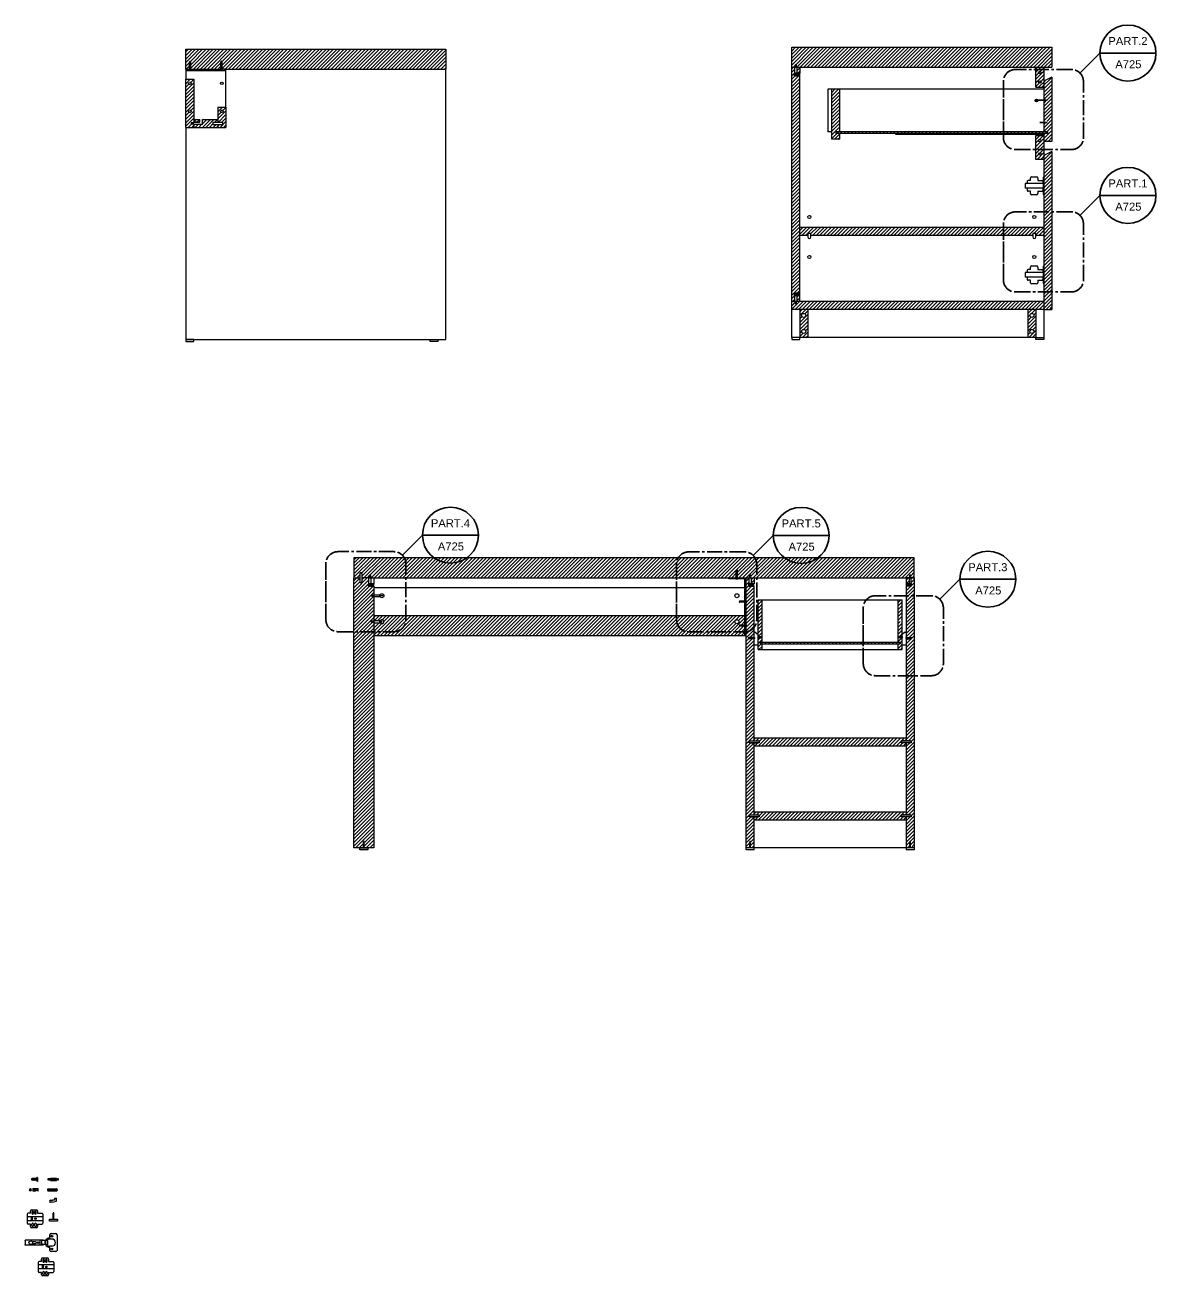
# Model space of a CAD drawing. Header units: inches. Extents: x -88 to 1416, y 266 to 857.
# Drawn here: x 332.4 to 615, y 282.4 to 595 of the extents above; entities that cross this region are included whole.
import ezdxf
from ezdxf.enums import TextEntityAlignment as Align

# ---------------------------------------------------------------- set-up
doc = ezdxf.new("R2010")
doc.units = ezdxf.units.IN
doc.header["$MEASUREMENT"] = 0
doc.linetypes.add('CENTER2', pattern=[1.125, 0.75, -0.125, 0.125, -0.125])
doc.linetypes.add('HIDDEN', pattern=[0.375, 0.25, -0.125])
doc.layers.add('A-LINE-GRPH', color=7, linetype='Continuous', lineweight=20)
doc.layers.add('A-SECT A-MCUT', color=7, linetype='Continuous', lineweight=35)
doc.styles.add('ARIAL', font='Arial.ttf')

# ---------------------------------------------------------------- blocks, each defined once
blk = doc.blocks.new('SECT PARTICOLARI')
at = {"layer": 'A-SECT A-MCUT'}
for q in [(9.12, 9.36), (28.12, 14.36)]:
    blk.add_line((14.12, 14.36), q, dxfattribs=at)
at = {"layer": 'A-SECT A-MCUT', "linetype": 'CENTER2', "ltscale": 5}
blk.add_lwpolyline([(-10, -6.76, 0.414214), (-7, -9.76), (7, -9.76, 0.414214), (10, -6.76), (10, 7.24, 0.414214), (7, 10.24), (-7, 10.24, 0.414214), (-10, 7.24), (-10, -6.76), (-10, 7.24)], format="xyb", dxfattribs=at)
at = {"layer": 'A-SECT A-MCUT'}
blk.add_circle((21.12, 14.36), 7, dxfattribs=at)
at = {"style": 'ARIAL'}
blk.add_attdef('1', text='', height=2, dxfattribs=at).set_placement((21.12, 18.36), align=Align.TOP_CENTER)
blk.add_attdef('A714', (17.97, 10.55), '', height=2, dxfattribs=at)
blk = doc.blocks.new('BLOCCO')
for p, q in [((9.6, 734.92), (9.2, 734.92)), ((9.3, 735.66), (9.3, 735.57)), ((9.3, 735.57), (9.52, 735.57)), ((9.74, 735.57), (9.52, 735.57)), ((9.74, 735.66), (9.74, 735.57)), ((9.6, 734.47), (9.2, 734.47))]:
    blk.add_line(p, q)
blk.add_lwpolyline([(9.2, 734.92), (9.2, 735.66), (9.85, 735.66), (9.85, 734.35), (9.2, 734.35), (9.2, 734.47)])
blk.add_lwpolyline([(9.3, 735.36), (9.3, 735.11), (9.74, 735.11), (9.74, 735.36)], close=True)
blk.add_arc((9.5, 734.7), 0.245, 293.1404, 66.8596)

msp = doc.modelspace()

# ---------------------------------------------------------------- hatches: boundary and pattern name
at = {"transparency": 33554564}
h = msp.add_hatch(dxfattribs=at)
h.set_pattern_fill('ANSI31', color=256, scale=5)
h.paths.add_polyline_path([(374.61, 581.44), (372.61, 581.44), (372.61, 569.44), (374.61, 569.44), (374.61, 570.13), (374.61, 570.21), (374.61, 570.32), (374.05, 570.32, -1), (374.05, 570.6), (374.61, 570.6), (374.61, 570.71)])
h.paths.add_polyline_path([(373.31, 580.44, -1), (373.91, 580.44, -1)], flags=16)
h.paths.add_polyline_path([(373.91, 573.44, -1), (373.31, 573.44, -1)], flags=16)
h.paths.add_polyline_path([(376.11, 571.44), (374.61, 571.44), (374.61, 570.71), (376.11, 570.71)], flags=17)
h.paths.add_polyline_path([(380.61, 570.19), (379.36, 570.19), (379.36, 570.69), (380.61, 570.69), (380.61, 571.44), (376.76, 571.44), (376.76, 570.13), (376.11, 570.13), (374.61, 570.13), (374.61, 569.44), (380.61, 569.44)])
h.paths.add_polyline_path([(382.61, 574.44), (380.61, 574.44), (380.61, 570.69), (381.86, 570.69), (381.86, 570.19), (380.61, 570.19), (380.61, 569.44), (382.61, 569.44)])
h.paths.add_polyline_path([(381.31, 573.44, -1), (381.91, 573.44, -1)], flags=16)
h.paths.add_polyline_path([(382.61, 583.94), (381.7, 583.94), (381.78, 583.64), (382.61, 583.64)])
h.paths.add_polyline_path([(381.4, 583.94), (373.83, 583.94), (373.91, 583.64), (381.31, 583.64)])
h.paths.add_polyline_path([(373.53, 583.94), (372.61, 583.94), (372.61, 583.64), (373.44, 583.64)])
h.paths.add_polyline_path([(437.61, 588.94), (372.61, 588.94), (372.61, 583.94), (373.53, 583.94), (373.53, 585.81, -1), (373.83, 585.81), (373.83, 583.94), (381.4, 583.94), (381.4, 585.81, -1), (381.7, 585.81), (381.7, 583.94), (382.61, 583.94), (437.61, 583.94)])
at = {"transparency": 33554569}
h = msp.add_hatch(dxfattribs=at)
h.set_pattern_fill('ANSI31', color=256, scale=5)
h.set_pattern_definition([(45, (700.05767, 102.5373), (-0.44194174, 0.44194174), [])])
h.paths.add_polyline_path([(524, 584.44), (524.75, 584.44), (524.75, 582.94), (524.67, 582.94), (524.67, 582.29), (524, 582.29)])
h.paths.add_polyline_path([(525.25, 584.44), (526, 584.44), (526, 582.94), (525.25, 582.94)])
h.paths.add_polyline_path([(583, 523.94), (585, 523.94), (585, 516.94), (583, 516.94)])
edge = h.paths.add_edge_path(flags=16)
edge.add_arc((584, 522.44), 0.5, 180, 540, ccw=False)
edge = h.paths.add_edge_path(flags=16)
edge.add_arc((584, 518.44), 0.5, 180, 540, ccw=False)
h.paths.add_polyline_path([(526, 523.94), (528, 523.94), (528, 516.94), (526, 516.94)])
edge = h.paths.add_edge_path(flags=16)
edge.add_arc((527, 522.44), 0.5, 180, 540, ccw=False)
edge = h.paths.add_edge_path(flags=16)
edge.add_arc((527, 518.44), 0.5, 180, 540, ccw=False)
h.paths.add_polyline_path([(524, 589.44), (589, 589.44), (589, 584.44), (524, 584.44)])
h.paths.add_polyline_path([(524, 582.29), (526, 582.29), (526, 528.09), (524.67, 528.09), (524.67, 527.44), (524.75, 527.44), (524.75, 525.94), (524, 525.94)])
h.paths.add_polyline_path([(525.25, 527.44), (526, 527.44), (526, 525.94), (525.25, 525.94)], flags=17)
edge = h.paths.add_edge_path()
edge.add_line((524, 525.94), (524.86, 525.94))
edge.add_line((524.86, 525.94), (524.86, 525.38))
edge.add_arc((525, 525.38), 0.14, 540, 720)
edge.add_line((525.14, 525.38), (525.14, 525.94))
edge.add_line((525.14, 525.94), (587, 525.94))
edge.add_line((587, 525.94), (587, 523.94))
edge.add_line((587, 523.94), (524, 523.94))
edge.add_line((524, 523.94), (524, 525.94))
h.paths.add_polyline_path([(587, 562.44), (589, 563.44), (589, 523.94), (587, 523.94)])
edge = h.paths.add_edge_path()
edge.add_line((587, 578.94), (587, 580.94))
edge.add_line((587, 580.94), (589, 581.94))
edge.add_line((589, 581.94), (589, 565.94))
edge.add_line((589, 565.94), (587, 565.94))
edge.add_line((587, 565.94), (587, 567.94))
edge.add_line((587, 567.94), (588, 567.94))
edge.add_line((588, 567.94), (588, 568.34))
edge.add_line((588, 568.34), (587, 568.34))
edge.add_line((587, 568.34), (587, 570.49))
edge.add_line((587, 570.49), (588, 570.49))
edge.add_arc((588, 570.74), 0.25, 270, 450)
edge.add_line((588, 570.99), (587, 570.99))
edge.add_line((587, 570.99), (587, 576))
edge.add_line((587, 576), (587.62, 576))
edge.add_line((587.62, 576), (587.61, 576.01))
edge.add_arc((587.56, 576.14), 0.14, 291.8055, 450)
edge.add_line((587.56, 576.28), (587, 576.28))
edge.add_line((587, 576.28), (587, 576.39))
edge.add_line((587, 576.39), (587, 578.94))
h.paths.add_polyline_path([(535, 568.34), (588, 568.34), (588, 567.94), (535, 567.94)])
h.paths.add_polyline_path([(585, 567.44), (587, 567.44), (587, 561.44), (585, 561.44)])
h.paths.add_polyline_path([(585, 584.44), (587, 584.44), (587, 579.44), (585, 579.44)])
h.paths.add_polyline_path([(534, 578.94), (536, 578.94), (536, 568.34), (535, 568.34), (535, 567.94), (536, 567.94), (536, 566.46), (534, 566.46)])
h.paths.add_polyline_path([(528.8, 542.44), (528.8, 542.94), (528, 542.94), (528, 542.44), (526, 542.44), (526, 544.44), (587, 544.44), (587, 542.44), (585, 542.44), (585, 542.94), (584.2, 542.94), (584.2, 542.44)])
h = msp.add_hatch(dxfattribs=at)
h.set_pattern_fill('ANSI31', color=256, scale=5)
h.paths.add_polyline_path([(512.29, 444.75), (510.9, 444.75), (510.93, 444.78, -0.722432), (511.02, 445.05), (512.29, 445.05), (512.29, 447.4), (419.59, 447.4), (419.59, 446.15), (421.15, 446.15, -0.767327), (422.09, 445.9, -0.767327), (421.15, 445.65), (419.59, 445.65), (419.59, 442.4), (512.29, 442.4)])
h.paths.add_polyline_path([(510.79, 445.9, -1), (509.79, 445.9, -1)], flags=16)
h.paths.add_polyline_path([(551.09, 440.8), (516.09, 440.8), (516.09, 440.4), (551.09, 440.4)])
h.paths.add_polyline_path([(516.59, 446.77), (516.16, 446.77), (515.59, 445.88), (515.59, 442.2), (516.59, 442.2)])
h.paths.add_polyline_path([(516.59, 451.4), (515.59, 451.4), (515.59, 445.72), (515.74, 446.11), (516.59, 446.72)])
h.paths.add_polyline_path([(516.59, 440.4), (516.09, 440.4), (516.09, 440.8), (516.59, 440.8), (516.59, 441.9), (515.59, 441.9), (515.59, 438.92), (516.59, 438.92)])
h.paths.add_polyline_path([(551.59, 445.88), (551.44, 445.95), (550.59, 445.95), (550.59, 442.2), (551.59, 442.2)])
h.paths.add_polyline_path([(551.59, 451.4), (550.59, 451.4), (550.59, 446.25), (551.44, 446.25), (551.59, 446.33)])
h.paths.add_polyline_path([(551.59, 441.9), (550.59, 441.9), (550.59, 440.8), (551.09, 440.8), (551.09, 440.4), (550.59, 440.4), (550.59, 438.92), (551.59, 438.92)])
edge = h.paths.add_edge_path()
edge.add_line((554.59, 456.9), (553.84, 456.9))
edge.add_line((553.84, 456.9), (553.84, 455.4))
edge.add_line((553.84, 455.4), (553.91, 455.4))
edge.add_line((553.91, 455.4), (553.91, 454.75))
edge.add_line((553.91, 454.75), (552.59, 454.75))
edge.add_line((552.59, 454.75), (552.59, 441.95))
edge.add_line((552.59, 441.95), (553.86, 441.95))
edge.add_arc((553.86, 441.8), 0.15, -90, 90, ccw=False)
edge.add_line((553.86, 441.65), (552.59, 441.65))
edge.add_line((552.59, 441.65), (552.59, 416.15))
edge.add_line((552.59, 416.15), (553.59, 416.15))
edge.add_arc((553.59, 415.9), 0.25, -90, 90, ccw=False)
edge.add_line((553.59, 415.65), (552.59, 415.65))
edge.add_line((552.59, 415.65), (552.59, 397.65))
edge.add_line((552.59, 397.65), (553.59, 397.65))
edge.add_arc((553.59, 397.4), 0.25, -90, 90, ccw=False)
edge.add_line((553.59, 397.15), (552.59, 397.15))
edge.add_line((552.59, 397.15), (552.59, 389.4))
edge.add_line((552.59, 389.4), (553.49, 389.4))
edge.add_line((553.49, 389.4), (553.49, 390.9))
edge.add_arc((553.59, 390.9), 0.1, 0, 180, ccw=False)
edge.add_line((553.69, 390.9), (553.69, 389.4))
edge.add_line((553.69, 389.4), (554.59, 389.4))
edge.add_line((554.59, 389.4), (554.59, 456.9))
h.paths.add_polyline_path([(553.34, 456.9), (552.59, 456.9), (552.59, 455.4), (553.34, 455.4)], flags=17)
h.paths.add_polyline_path([(514.59, 456.9), (513.84, 456.9), (513.84, 455.4), (514.59, 455.4)], flags=17)
edge = h.paths.add_edge_path()
edge.add_line((514.59, 454.75), (513.26, 454.75))
edge.add_line((513.26, 454.75), (513.26, 455.4))
edge.add_line((513.26, 455.4), (513.34, 455.4))
edge.add_line((513.34, 455.4), (513.34, 456.9))
edge.add_line((513.34, 456.9), (512.59, 456.9))
edge.add_line((512.59, 456.9), (512.59, 389.4))
edge.add_line((512.59, 389.4), (513.49, 389.4))
edge.add_line((513.49, 389.4), (513.49, 390.9))
edge.add_arc((513.59, 390.9), 0.1, 0, 180, ccw=False)
edge.add_line((513.69, 390.9), (513.69, 389.4))
edge.add_line((513.69, 389.4), (514.59, 389.4))
edge.add_line((514.59, 389.4), (514.59, 397.15))
edge.add_line((514.59, 397.15), (513.59, 397.15))
edge.add_arc((513.59, 397.4), 0.25, 90, 270, ccw=False)
edge.add_line((513.59, 397.65), (514.59, 397.65))
edge.add_line((514.59, 397.65), (514.59, 415.65))
edge.add_line((514.59, 415.65), (513.59, 415.65))
edge.add_arc((513.59, 415.9), 0.25, 90, 270, ccw=False)
edge.add_line((513.59, 416.15), (514.59, 416.15))
edge.add_line((514.59, 416.15), (514.59, 441.65))
edge.add_line((514.59, 441.65), (513.32, 441.65))
edge.add_arc((513.32, 441.8), 0.15, 90, 270, ccw=False)
edge.add_line((513.32, 441.95), (514.59, 441.95))
edge.add_line((514.59, 441.95), (514.59, 454.75))
edge = h.paths.add_edge_path()
edge.add_line((552.59, 415.65), (551.59, 415.65))
edge.add_arc((551.59, 415.9), 0.25, 90, 270, ccw=False)
edge.add_line((551.59, 416.15), (552.59, 416.15))
edge.add_line((552.59, 416.15), (552.59, 416.9))
edge.add_line((552.59, 416.9), (514.59, 416.9))
edge.add_line((514.59, 416.9), (514.59, 416.15))
edge.add_line((514.59, 416.15), (515.59, 416.15))
edge.add_arc((515.59, 415.9), 0.25, -90, 90, ccw=False)
edge.add_line((515.59, 415.65), (514.59, 415.65))
edge.add_line((514.59, 415.65), (514.59, 414.9))
edge.add_line((514.59, 414.9), (552.59, 414.9))
edge.add_line((552.59, 414.9), (552.59, 415.65))
edge = h.paths.add_edge_path()
edge.add_line((551.59, 397.65), (552.59, 397.65))
edge.add_line((552.59, 397.65), (552.59, 398.4))
edge.add_line((552.59, 398.4), (514.59, 398.4))
edge.add_line((514.59, 398.4), (514.59, 397.65))
edge.add_line((514.59, 397.65), (515.59, 397.65))
edge.add_arc((515.59, 397.4), 0.25, -90, 90, ccw=False)
edge.add_line((515.59, 397.15), (514.59, 397.15))
edge.add_line((514.59, 397.15), (514.59, 396.4))
edge.add_line((514.59, 396.4), (552.59, 396.4))
edge.add_line((552.59, 396.4), (552.59, 397.15))
edge.add_line((552.59, 397.15), (551.59, 397.15))
edge.add_arc((551.59, 397.4), 0.25, 90, 270, ccw=False)
edge = h.paths.add_edge_path()
edge.add_line((554.59, 461.9), (414.59, 461.9))
edge.add_line((414.59, 461.9), (414.59, 456.9))
edge.add_line((414.59, 456.9), (416.09, 456.9))
edge.add_line((416.09, 456.9), (416.09, 457.9))
edge.add_arc((416.34, 457.9), 0.25, 0, 180, ccw=False)
edge.add_line((416.59, 457.9), (416.59, 456.9))
edge.add_line((416.59, 456.9), (418.34, 456.9))
edge.add_line((418.34, 456.9), (418.45, 456.9))
edge.add_line((418.45, 456.9), (418.45, 457.46))
edge.add_arc((418.59, 457.46), 0.14, 0, 180, ccw=False)
edge.add_line((418.73, 457.46), (418.73, 456.9))
edge.add_line((418.73, 456.9), (418.84, 456.9))
edge.add_line((418.84, 456.9), (510.14, 456.9))
edge.add_line((510.14, 456.9), (510.14, 458.77))
edge.add_arc((510.29, 458.77), 0.15, 0, 180, ccw=False)
edge.add_line((510.44, 458.77), (510.44, 456.9))
edge.add_line((510.44, 456.9), (513.45, 456.9))
edge.add_line((513.45, 456.9), (513.45, 457.46))
edge.add_arc((513.59, 457.46), 0.14, 0, 180, ccw=False)
edge.add_line((513.73, 457.46), (513.73, 456.9))
edge.add_line((513.73, 456.9), (513.84, 456.9))
edge.add_line((513.84, 456.9), (514.59, 456.9))
edge.add_line((514.59, 456.9), (553.45, 456.9))
edge.add_line((553.45, 456.9), (553.45, 457.53))
edge.add_line((553.45, 457.53), (553.46, 457.51))
edge.add_arc((553.59, 457.46), 0.14, 0, 158.1945, ccw=False)
edge.add_line((553.73, 457.46), (553.73, 456.9))
edge.add_line((553.73, 456.9), (554.59, 456.9))
edge.add_line((554.59, 456.9), (554.59, 461.9))
edge = h.paths.add_edge_path()
edge.add_line((419.59, 452.26), (419.03, 452.26))
edge.add_arc((419.03, 452.4), 0.14, 90, 270, ccw=False)
edge.add_line((419.03, 452.54), (419.59, 452.54))
edge.add_line((419.59, 452.54), (419.59, 452.65))
edge.add_line((419.59, 452.65), (419.59, 454.75))
edge.add_line((419.59, 454.75), (418.26, 454.75))
edge.add_line((418.26, 454.75), (418.26, 455.4))
edge.add_line((418.26, 455.4), (418.34, 455.4))
edge.add_line((418.34, 455.4), (418.34, 456.9))
edge.add_line((418.34, 456.9), (416.59, 456.9))
edge.add_line((416.59, 456.9), (416.59, 455.9))
edge.add_arc((416.34, 455.9), 0.25, -180, 0, ccw=False)
edge.add_line((416.09, 455.9), (416.09, 456.9))
edge.add_line((416.09, 456.9), (414.59, 456.9))
edge.add_line((414.59, 456.9), (414.59, 389.4))
edge.add_line((414.59, 389.4), (416.99, 389.4))
edge.add_line((416.99, 389.4), (416.99, 390.9))
edge.add_arc((417.09, 390.9), 0.1, 0, 180, ccw=False)
edge.add_line((417.19, 390.9), (417.19, 389.4))
edge.add_line((417.19, 389.4), (418.09, 389.4))
edge.add_line((418.09, 389.4), (419.59, 389.4))
edge.add_line((419.59, 389.4), (419.59, 445.76))
edge.add_line((419.59, 445.76), (419.03, 445.76))
edge.add_arc((419.03, 445.9), 0.14, 90, 270, ccw=False)
edge.add_line((419.03, 446.04), (419.59, 446.04))
edge.add_line((419.59, 446.04), (419.59, 446.15))
edge.add_line((419.59, 446.15), (419.59, 452.26))

# ---------------------------------------------------------------- linework, layer by layer
for p, q in [((372.61, 588.94), (437.61, 588.94)), ((372.61, 583.94), (372.61, 588.94)), ((437.61, 588.94), (437.61, 583.94)), ((524, 516.94), (524, 589.44)), ((524, 589.44), (589, 589.44)), ((589, 589.44), (589, 584.44)), ((373.53, 583.81), (373.53, 585.81)), ((373.83, 583.81), (373.83, 585.81)), ((381.4, 583.81), (381.4, 585.81)), ((381.7, 583.81), (381.7, 585.81)), ((372.61, 583.94), (373.53, 583.94)), ((372.61, 583.94), (372.61, 583.64)), ((372.61, 583.64), (373.44, 583.64)), ((372.61, 583.64), (372.61, 581.44)), ((373.53, 583.81), (373.43, 583.61)), ((373.43, 583.61), (373.55, 583.61)), ((373.53, 583.81), (373.83, 583.81)), ((373.55, 583.61), (373.93, 583.61)), ((373.83, 583.94), (381.4, 583.94)), ((373.83, 583.81), (373.93, 583.61)), ((373.91, 583.64), (381.31, 583.64)), ((381.4, 583.81), (381.3, 583.61)), ((381.3, 583.61), (381.42, 583.61)), ((381.4, 583.81), (381.7, 583.81)), ((381.42, 583.61), (381.67, 583.61)), ((381.67, 583.61), (381.8, 583.61)), ((382.61, 583.94), (381.7, 583.94)), ((381.7, 583.81), (381.8, 583.61)), ((381.78, 583.64), (382.61, 583.64)), ((382.61, 583.94), (437.61, 583.94)), ((382.61, 583.64), (382.61, 583.94)), ((382.61, 574.44), (382.61, 583.64)), ((437.61, 516.44), (437.61, 583.94)), ((524, 584.44), (589, 584.44)), ((524.67, 582.29), (524.67, 582.94)), ((524.67, 582.94), (524.75, 582.94)), ((524.67, 582.29), (526, 582.29)), ((524.92, 582.54), (524.92, 582.69)), ((525.08, 582.54), (525.08, 582.69)), ((525.1, 582.94), (526, 582.94)), ((526, 584.44), (526, 582.94)), ((526, 528.09), (526, 582.29)), ((585, 579.44), (585, 584.44)), ((587, 584.44), (587, 568.34)), ((589, 581.94), (587, 580.94)), ((372.61, 569.44), (372.61, 581.44)), ((372.61, 581.44), (374.61, 581.44)), ((374.61, 581.44), (374.61, 570.6)), ((587, 578.94), (533, 578.94)), ((533, 578.94), (533, 568.34)), ((534, 566.46), (534, 578.94)), ((536, 568.34), (536, 578.94)), ((585, 579.44), (587, 579.44)), ((585.1, 576.22), (585.25, 576.22)), ((585.1, 576.06), (585.25, 576.06)), ((380.61, 574.44), (380.61, 570.69)), ((380.61, 574.44), (382.61, 574.44)), ((382.61, 574.44), (382.61, 569.44)), ((372.61, 569.44), (382.61, 569.44)), ((372.61, 569.44), (372.61, 516.44)), ((374.61, 571.44), (376.11, 571.44)), ((374.61, 570.32), (374.61, 570.13)), ((376.76, 570.13), (374.61, 570.13)), ((374.61, 570.13), (374.61, 569.44)), ((376.11, 570.71), (376.11, 571.44)), ((376.76, 570.13), (376.76, 571.44)), ((376.76, 571.44), (380.61, 571.44)), ((380.61, 570.19), (380.61, 569.44)), ((534, 568.34), (533, 568.34)), ((536, 566.46), (534, 566.46)), ((588, 568.34), (535, 568.34)), ((535, 568.34), (535, 567.94)), ((588, 567.94), (535, 567.94)), ((536, 566.46), (536, 567.94)), ((550, 567.64), (550, 567.94)), ((587, 567.64), (550, 567.64)), ((585, 561.44), (585, 567.44)), ((585, 567.44), (587, 567.44)), ((587, 567.94), (587, 516.94)), ((589, 565.94), (587, 565.94)), ((588, 567.94), (588, 568.34)), ((589, 563.44), (587, 562.44)), ((587, 561.44), (585, 561.44)), ((583.65, 556.17), (583.65, 556.77)), ((583.95, 557.07), (585.15, 557.07)), ((585.45, 556.77), (585.45, 556.17)), ((586.85, 556.92), (586.85, 552.72)), ((587, 557.07), (587, 557.07)), ((586.85, 555.42), (582.35, 555.42)), ((582.35, 555.42), (582.35, 554.22)), ((586.85, 554.22), (582.35, 554.22)), ((582.85, 555.97), (582.85, 555.42)), ((582.85, 554.22), (582.85, 553.67)), ((583.65, 556.17), (583.05, 556.17)), ((583.65, 553.47), (583.05, 553.47)), ((583.65, 552.87), (583.65, 553.47)), ((585.45, 556.17), (586.55, 556.17)), ((585.45, 553.47), (585.45, 552.87)), ((585.45, 553.47), (586.55, 553.47)), ((586.75, 555.97), (586.75, 555.42)), ((586.75, 554.22), (586.75, 553.67)), ((585.15, 552.57), (583.95, 552.57)), ((587, 552.57), (587, 552.57)), ((587, 544.44), (526, 544.44)), ((528, 542.44), (526, 542.44)), ((528.8, 542.94), (528, 542.94)), ((528, 542.94), (528, 542.04)), ((528.8, 542.04), (528.8, 542.94)), ((584.2, 542.44), (528.8, 542.44)), ((585, 542.94), (584.2, 542.94)), ((584.2, 542.94), (584.2, 542.04)), ((585, 542.44), (585, 542.94)), ((587, 542.44), (585, 542.44)), ((585, 542.04), (585, 542.44)), ((583.95, 534.82), (585.15, 534.82)), ((586.85, 534.67), (586.85, 530.47)), ((587, 534.82), (587, 534.82)), ((586.85, 533.17), (582.35, 533.17)), ((582.35, 533.17), (582.35, 531.97)), ((586.85, 531.97), (582.35, 531.97)), ((582.85, 533.72), (582.85, 533.17)), ((582.85, 531.97), (582.85, 531.42)), ((583.65, 533.92), (583.05, 533.92)), ((583.65, 533.92), (583.65, 534.52)), ((585.45, 534.52), (585.45, 533.92)), ((585.45, 533.92), (586.55, 533.92)), ((586.75, 533.72), (586.75, 533.17)), ((586.75, 531.97), (586.75, 531.42)), ((583.65, 531.22), (583.05, 531.22)), ((583.65, 530.62), (583.65, 531.22)), ((585.15, 530.32), (583.95, 530.32)), ((585.45, 531.22), (585.45, 530.62)), ((585.45, 531.22), (586.55, 531.22)), ((587, 530.32), (587, 530.32)), ((587, 525.94), (524, 525.94)), ((524.67, 527.44), (524.67, 528.09)), ((524.67, 528.09), (526, 528.09)), ((524.67, 527.44), (524.75, 527.44)), ((525.05, 525.94), (524.86, 525.74)), ((525.14, 525.75), (524.86, 525.46)), ((524.92, 527.84), (524.92, 527.69)), ((525.08, 527.84), (525.08, 527.69)), ((525.25, 527.44), (526, 527.44)), ((526, 525.94), (526, 527.44)), ((587, 523.94), (524, 523.94)), ((526, 523.94), (526, 516.94)), ((528, 523.94), (528, 516.94)), ((583, 523.94), (583, 516.94)), ((585, 523.94), (585, 516.94)), ((587, 523.94), (589, 523.94)), ((372.61, 516.44), (437.61, 516.44)), ((585, 516.94), (524, 516.94)), ((554.59, 461.9), (414.59, 461.9)), ((414.59, 461.9), (414.59, 456.9)), ((554.59, 456.9), (554.59, 461.9)), ((414.59, 389.4), (414.59, 456.9)), ((414.59, 456.9), (416.09, 456.9)), ((416.09, 457.9), (416.09, 455.9)), ((416.59, 457.9), (416.59, 455.9)), ((418.34, 456.9), (416.59, 456.9)), ((418.45, 457.24), (418.72, 457.51)), ((418.45, 456.96), (418.73, 457.25)), ((418.84, 456.9), (510.14, 456.9)), ((419.59, 456.9), (419.59, 455.4)), ((508.29, 456.6), (508.29, 456.9)), ((510.05, 456.6), (508.29, 456.6)), ((510.14, 456.77), (510.04, 456.57)), ((510.04, 456.57), (510.16, 456.57)), ((510.14, 456.77), (510.14, 458.77)), ((510.14, 456.77), (510.44, 456.77)), ((510.29, 456.67), (510.16, 456.57)), ((510.16, 456.57), (510.41, 456.57)), ((510.29, 456.67), (510.41, 456.57)), ((510.44, 456.86), (510.33, 456.77)), ((510.41, 456.57), (510.54, 456.57)), ((510.44, 456.77), (510.44, 458.77)), ((510.44, 456.9), (554.59, 456.9)), ((510.44, 456.77), (510.54, 456.57)), ((512.29, 456.6), (510.52, 456.6)), ((512.29, 451.05), (512.29, 456.6)), ((512.59, 388.9), (512.59, 456.9)), ((513.45, 457.24), (513.72, 457.51)), ((513.45, 456.96), (513.73, 457.25)), ((514.59, 456.9), (514.59, 455.4)), ((552.59, 456.9), (552.59, 455.4)), ((554.59, 456.9), (552.59, 456.9)), ((553.84, 456.9), (553.34, 456.9)), ((553.34, 456.9), (553.34, 455.4)), ((553.45, 457.46), (553.45, 456.9)), ((553.73, 457.1), (553.45, 457.39)), ((553.64, 456.9), (553.45, 457.11)), ((553.73, 457.38), (553.52, 457.59)), ((553.73, 456.9), (553.73, 457.46)), ((553.84, 455.4), (553.84, 456.9)), ((554.59, 456.9), (554.59, 388.9)), ((418.26, 454.75), (418.26, 455.4)), ((418.26, 455.4), (418.34, 455.4)), ((418.26, 454.75), (419.59, 454.75)), ((418.5, 455), (418.5, 455.15)), ((418.67, 455), (418.67, 455.15)), ((418.69, 455.4), (419.59, 455.4)), ((419.59, 454.75), (419.59, 389.4)), ((512.29, 454.4), (419.59, 454.4)), ((513.26, 454.75), (513.26, 455.4)), ((513.26, 455.4), (513.34, 455.4)), ((513.26, 454.75), (514.59, 454.75)), ((513.5, 455), (513.5, 455.15)), ((513.67, 455), (513.67, 455.15)), ((513.69, 455.4), (514.59, 455.4)), ((514.59, 416.15), (514.59, 454.75)), ((553.49, 455.4), (552.59, 455.4)), ((553.91, 454.75), (552.59, 454.75)), ((552.59, 454.75), (552.59, 416.15)), ((553.34, 455.4), (553.84, 455.4)), ((553.39, 455), (553.39, 455.15)), ((553.39, 455.15), (553.79, 455.15)), ((553.79, 455), (553.39, 455)), ((553.49, 455.15), (553.49, 455.29)), ((553.5, 455), (553.5, 455.15)), ((553.67, 455), (553.67, 455.15)), ((553.69, 455.27), (553.69, 455.15)), ((553.91, 455.4), (553.84, 455.4)), ((553.91, 454.75), (553.91, 455.4)), ((512.29, 445.05), (512.29, 451.05)), ((515.59, 451.4), (551.59, 451.4)), ((515.59, 445.46), (515.59, 451.4)), ((516.59, 445.58), (516.59, 451.4)), ((550.59, 440.8), (550.59, 451.4)), ((551.59, 438.92), (551.59, 451.4)), ((512.29, 447.4), (419.59, 447.4)), ((419.25, 446.04), (418.97, 445.77)), ((419.53, 446.04), (419.24, 445.76)), ((421.09, 446.15), (421.15, 446.15)), ((421.09, 445.65), (421.15, 445.65)), ((421.49, 445.98), (421.34, 445.98)), ((421.49, 445.82), (421.34, 445.82)), ((512.39, 445.05), (511.02, 445.05)), ((512.39, 444.75), (511.02, 444.75)), ((512.29, 442.4), (512.29, 444.75)), ((512.39, 445.05), (512.59, 445.15)), ((512.39, 444.75), (512.59, 444.65)), ((512.49, 444.9), (512.59, 445.03)), ((512.49, 444.9), (512.59, 444.78)), ((512.59, 445.15), (512.59, 445.03)), ((512.59, 445.03), (512.59, 444.78)), ((512.59, 444.78), (512.59, 444.65)), ((515.59, 438.92), (515.59, 445.88)), ((516.59, 440.8), (516.59, 445.95)), ((512.59, 442.4), (419.59, 442.4)), ((514.69, 441.95), (513.32, 441.95)), ((514.69, 441.65), (513.32, 441.65)), ((514.89, 443.3), (514.59, 443.3)), ((514.69, 441.95), (514.69, 441.65)), ((514.89, 443.3), (515.59, 442.7)), ((515.59, 442.2), (516.27, 442.2)), ((515.59, 441.9), (516.27, 441.9)), ((515.59, 440.1), (515.59, 441.1)), ((515.83, 442.2), (515.83, 441.9)), ((516.27, 441.9), (516.03, 442.2)), ((516.09, 440.8), (551.09, 440.8)), ((516.09, 440.8), (516.09, 440.4)), ((551.59, 442.2), (550.9, 442.2)), ((551.59, 441.9), (550.9, 441.9)), ((551.09, 440.8), (551.09, 440.4)), ((552.29, 443.3), (551.59, 442.7)), ((551.59, 442.2), (551.59, 441.9)), ((551.59, 440.1), (551.59, 441.1)), ((552.29, 443.3), (552.59, 443.3)), ((552.49, 441.95), (553.86, 441.95)), ((552.49, 441.95), (552.49, 441.65)), ((552.49, 441.65), (553.86, 441.65)), ((514.59, 440.1), (515.59, 440.1)), ((515.59, 438.92), (551.59, 438.92)), ((516.09, 440.4), (551.09, 440.4)), ((516.59, 438.92), (516.59, 440.4)), ((550.59, 438.92), (550.59, 440.4)), ((551.59, 440.1), (552.59, 440.1)), ((513.59, 416.15), (515.59, 416.15)), ((514.59, 416.9), (552.59, 416.9)), ((553.59, 416.15), (551.59, 416.15)), ((513.59, 415.65), (515.59, 415.65)), ((514.59, 397.65), (514.59, 415.65)), ((514.59, 414.9), (552.59, 414.9)), ((553.59, 415.65), (551.59, 415.65)), ((552.59, 415.65), (552.59, 397.65)), ((513.59, 397.65), (515.59, 397.65)), ((513.59, 397.15), (515.59, 397.15)), ((514.59, 398.4), (552.59, 398.4)), ((514.59, 388.9), (514.59, 397.15)), ((553.59, 397.65), (551.59, 397.65)), ((553.59, 397.15), (551.59, 397.15)), ((552.59, 397.15), (552.59, 388.9)), ((514.59, 396.4), (552.59, 396.4)), ((416.99, 389.4), (416.99, 390.9)), ((417.19, 389.4), (417.19, 390.9)), ((513.49, 389.4), (513.49, 390.9)), ((513.69, 389.4), (513.69, 390.9)), ((553.49, 389.4), (553.49, 390.9)), ((553.69, 389.4), (553.69, 390.9)), ((419.59, 389.4), (414.59, 389.4)), ((416.09, 388.9), (416.09, 389.4)), ((416.09, 389.4), (418.09, 389.4)), ((418.09, 388.9), (416.09, 388.9)), ((418.09, 389.4), (418.09, 388.9)), ((554.59, 389.4), (512.59, 389.4)), ((514.59, 388.9), (512.59, 388.9)), ((554.59, 388.9), (552.59, 388.9)), ((334.28, 306.74), (333.98, 306.54)), ((333.98, 306.54), (334.28, 306.34)), ((334.13, 306.64), (334.58, 306.34)), ((335.28, 306.74), (334.28, 306.74)), ((334.28, 306.74), (334.88, 306.34)), ((334.58, 306.74), (335.18, 306.34)), ((334.88, 306.74), (335.28, 306.47)), ((335.18, 306.74), (335.28, 306.67)), ((335.28, 306.74), (335.43, 307.04)), ((335.58, 307.04), (335.43, 307.04)), ((335.58, 306.79), (335.48, 306.54)), ((335.58, 306.29), (335.48, 306.54)), ((335.58, 307.04), (335.58, 306.04)), ((338.35, 306.68), (338.14, 306.48)), ((338.49, 306.68), (338.22, 306.41)), ((338.63, 306.68), (338.35, 306.4)), ((338.77, 306.68), (338.49, 306.4)), ((338.83, 306.6), (338.63, 306.4)), ((340.33, 306.74), (338.83, 306.74)), ((340.33, 306.54), (338.83, 306.54)), ((340.73, 306.62), (340.58, 306.62)), ((340.73, 306.46), (340.58, 306.46)), ((335.28, 306.34), (334.28, 306.34)), ((335.28, 306.34), (335.43, 306.04)), ((335.58, 306.04), (335.43, 306.04)), ((338.02, 303.89), (340.52, 303.89)), ((338.04, 303.99), (340.5, 303.99)), ((338.04, 303.79), (340.5, 303.79)), ((338.11, 304.08), (340.42, 304.08)), ((338.11, 303.7), (340.42, 303.7)), ((338.27, 304.14), (340.27, 304.14)), ((338.27, 303.64), (340.27, 303.64)), ((340.33, 306.34), (338.83, 306.34)), ((338.83, 301.3), (339.33, 301.3)), ((339.33, 300.8), (338.83, 300.8)), ((339.83, 301.3), (339.33, 301.3)), ((339.33, 300.8), (340.33, 301.05)), ((339.83, 301.8), (340.33, 301.8)), ((339.83, 301.8), (339.83, 301.3)), ((340.33, 301.05), (340.33, 301.8)), ((332.99, 297.85), (332.99, 295.55)), ((336.89, 297.2), (332.99, 297.2)), ((333.79, 298.05), (333.19, 298.05)), ((333.79, 298.05), (333.79, 298.65)), ((333.99, 297.2), (333.99, 296.2)), ((334.09, 298.95), (335.29, 298.95)), ((334.14, 298.4), (334.14, 298.07)), ((334.19, 297.2), (334.19, 296.2)), ((334.54, 298.07), (334.54, 298.4)), ((334.84, 298.4), (334.84, 298.07)), ((335.24, 298.07), (335.24, 298.4)), ((335.59, 298.65), (335.59, 298.05)), ((335.59, 298.05), (336.69, 298.05)), ((336.89, 297.85), (336.89, 295.55)), ((339.43, 296.61), (339.43, 298.11)), ((339.63, 296.61), (339.63, 298.11)), ((336.89, 296.2), (332.99, 296.2)), ((333.79, 295.35), (333.19, 295.35)), ((333.79, 294.75), (333.79, 295.35)), ((335.29, 294.45), (334.09, 294.45)), ((334.11, 294.97), (334.11, 295.34)), ((334.56, 295.34), (334.56, 294.97)), ((334.81, 294.97), (334.81, 295.34)), ((335.26, 295.34), (335.26, 294.97)), ((335.59, 295.35), (335.59, 294.75)), ((335.59, 295.35), (336.69, 295.35)), ((338.53, 296.11), (338.53, 296.61)), ((338.53, 296.61), (340.53, 296.61)), ((340.53, 296.11), (338.53, 296.11)), ((340.53, 296.61), (340.53, 296.11)), ((336.94, 291.33), (332.44, 291.33)), ((332.44, 291.23), (332.44, 291.33)), ((332.44, 291.23), (332.59, 291.23)), ((332.59, 290.23), (332.59, 291.23)), ((335.09, 290.93), (334.27, 290.93)), ((336.14, 291.33), (336.14, 290.13)), ((338.14, 291.23), (336.64, 291.23)), ((336.64, 290.23), (336.64, 291.23)), ((336.94, 291.23), (336.94, 291.33)), ((337.39, 291.23), (337.39, 290.23)), ((337.54, 291.23), (337.54, 290.23)), ((338.14, 290.23), (338.14, 291.23)), ((338.63, 291.63), (338.63, 292.68)), ((339.13, 291.63), (338.63, 291.63)), ((338.93, 292.98), (340.13, 292.98)), ((340.43, 292.68), (340.43, 288.78)), ((332.44, 290.13), (332.44, 290.23)), ((332.44, 290.23), (332.59, 290.23)), ((336.94, 290.13), (332.44, 290.13)), ((334.27, 290.53), (335.09, 290.53)), ((338.14, 290.23), (336.64, 290.23)), ((336.94, 290.23), (336.94, 290.13)), ((338.63, 288.78), (338.63, 289.83)), ((339.13, 289.83), (338.63, 289.83)), ((340.13, 288.48), (338.93, 288.48)), ((335.73, 285.79), (335.73, 283.49)), ((339.63, 285.14), (335.73, 285.14)), ((336.53, 285.99), (335.93, 285.99)), ((336.53, 285.99), (336.53, 286.59)), ((336.73, 285.14), (336.73, 284.14)), ((336.83, 286.89), (338.03, 286.89)), ((336.88, 286.35), (336.88, 286.02)), ((336.93, 285.14), (336.93, 284.14)), ((337.28, 286.02), (337.28, 286.35)), ((337.58, 286.35), (337.58, 286.02)), ((337.98, 286.02), (337.98, 286.35)), ((338.33, 286.59), (338.33, 285.99)), ((338.33, 285.99), (339.43, 285.99)), ((339.63, 285.79), (339.63, 283.49)), ((339.63, 284.14), (335.73, 284.14)), ((336.53, 283.29), (335.93, 283.29)), ((336.53, 282.69), (336.53, 283.29)), ((338.03, 282.39), (336.83, 282.39)), ((336.85, 282.92), (336.85, 283.29)), ((337.3, 283.29), (337.3, 282.92)), ((337.55, 282.92), (337.55, 283.29)), ((338, 283.29), (338, 282.92)), ((338.33, 283.29), (338.33, 282.69)), ((338.33, 283.29), (339.43, 283.29))]:
    msp.add_line(p, q)
at = {"transparency": 33554687}
for p, q in [((512.39, 451.05), (511.02, 451.05)), ((512.39, 450.75), (511.02, 450.75)), ((512.39, 451.05), (512.59, 451.15)), ((512.39, 450.75), (512.59, 450.65)), ((512.49, 450.9), (512.59, 451.03)), ((512.49, 450.9), (512.59, 450.78)), ((512.59, 451.15), (512.59, 451.03)), ((512.59, 451.03), (512.59, 450.78)), ((512.59, 450.78), (512.59, 450.65))]:
    msp.add_line(p, q, dxfattribs=at)
for points in [[(524.86, 584.44), (524.86, 585, -1), (525.14, 585), (525.14, 584.44)], [(374.61, 570.6), (374.05, 570.6, 1), (374.05, 570.32), (374.61, 570.32)], [(525.14, 525.94), (525.14, 525.38, -1), (524.86, 525.38), (524.86, 525.94)], [(418.45, 456.9), (418.45, 457.46, -1), (418.73, 457.46), (418.73, 456.9)], [(513.45, 456.9), (513.45, 457.46, -1), (513.73, 457.46), (513.73, 456.9)], [(419.59, 446.04), (419.03, 446.04, 1), (419.03, 445.76), (419.59, 445.76)], [(338.83, 306.68), (338.27, 306.68, 1), (338.27, 306.4), (338.83, 306.4)]]:
    msp.add_lwpolyline(points, format="xyb")
for points in [[(524.75, 584.44), (525.25, 584.44), (525.25, 582.94), (524.75, 582.94)], [(524.8, 582.69), (524.8, 582.54), (525.2, 582.54), (525.2, 582.69)], [(585.25, 576.34), (585.1, 576.34), (585.1, 575.94), (585.25, 575.94)], [(374.61, 570.71), (374.61, 570.71), (376.11, 570.71), (376.11, 570.71)], [(381.86, 570.69), (379.36, 570.69), (379.36, 570.19), (381.86, 570.19)], [(525.25, 525.94), (524.75, 525.94), (524.75, 527.44), (525.25, 527.44)], [(525.2, 527.69), (525.2, 527.84), (524.8, 527.84), (524.8, 527.69)], [(372.61, 515.94), (374.6, 515.94), (374.6, 516.44), (372.61, 516.44)], [(435.61, 515.94), (433.62, 515.94), (433.62, 516.44), (435.61, 516.44)], [(524, 516.44), (526, 516.44), (526, 516.94), (524, 516.94)], [(587, 516.44), (585, 516.44), (585, 516.94), (587, 516.94)], [(418.34, 456.9), (418.84, 456.9), (418.84, 455.4), (418.34, 455.4)], [(513.34, 456.9), (513.84, 456.9), (513.84, 455.4), (513.34, 455.4)], [(418.39, 455.15), (418.39, 455), (418.79, 455), (418.79, 455.15)], [(513.39, 455.15), (513.39, 455), (513.79, 455), (513.79, 455.15)], [(421.31, 452.44), (421.87, 452.44), (421.87, 452.37), (421.31, 452.37)], [(419.59, 446.15), (419.59, 445.65), (421.09, 445.65), (421.09, 446.15)], [(421.34, 446.1), (421.49, 446.1), (421.49, 445.7), (421.34, 445.7)], [(513.34, 416.15), (515.84, 416.15), (515.84, 415.65), (513.34, 415.65)], [(551.34, 416.15), (553.84, 416.15), (553.84, 415.65), (551.34, 415.65)], [(513.34, 397.65), (515.84, 397.65), (515.84, 397.15), (513.34, 397.15)], [(551.34, 397.65), (553.84, 397.65), (553.84, 397.15), (551.34, 397.15)], [(338.83, 306.79), (338.83, 306.29), (340.33, 306.29), (340.33, 306.79)], [(340.58, 306.74), (340.73, 306.74), (340.73, 306.34), (340.58, 306.34)]]:
    msp.add_lwpolyline(points, close=True)
for points in [[(524.9, 582.8), (524.9, 582.69)], [(525.1, 582.69), (525.1, 582.83)], [(589, 581.94), (589, 565.94)], [(589, 563.44), (589, 523.94)], [(418.49, 455.27), (418.49, 455.15)], [(418.69, 455.15), (418.69, 455.29)], [(513.49, 455.27), (513.49, 455.15)], [(513.69, 455.15), (513.69, 455.29)], [(421.09, 446), (421.09, 446), (421.34, 446)], [(421.34, 445.8), (421.09, 445.8), (421.09, 445.8)], [(338.83, 306.64), (340.33, 306.64), (340.58, 306.64)], [(340.58, 306.44), (340.33, 306.44), (338.83, 306.44)]]:
    msp.add_lwpolyline(points)
msp.add_lwpolyline([(419.59, 452.26), (419.03, 452.26, -1), (419.03, 452.54), (419.59, 452.54)], format="xyb", dxfattribs=at)
msp.add_lwpolyline([(419.59, 452.15), (419.59, 452.65), (421.09, 452.65), (421.09, 452.15)], close=True, dxfattribs=at)
for centre, radius in [((586, 583.12), 0.325), ((381.61, 580.44), 0.3), ((586, 580.77), 0.325), ((585.17, 576.14), 0.325), ((586, 566.12), 0.325), ((586, 562.77), 0.325), ((528.4, 547.04), 0.4), ((584.6, 547.04), 0.4), ((528.4, 537.04), 0.4), ((584.6, 537.04), 0.4), ((527, 522.44), 0.5), ((584, 522.44), 0.5), ((527, 518.44), 0.5), ((584, 518.44), 0.5), ((421.59, 452.4), 0.5), ((510.29, 452.4), 0.5), ((510.29, 445.9), 0.5), ((335.04, 296.7), 0.2), ((333.87, 290.73), 0.45), ((335.67, 290.73), 0.2), ((339.15, 292.33), 0.2), ((339.15, 289.14), 0.2), ((337.78, 284.64), 0.2)]:
    msp.add_circle(centre, radius)
at = {"linetype": 'HIDDEN'}
for centre in [(373.61, 580.44), (373.61, 573.44), (381.61, 573.44)]:
    msp.add_circle(centre, 0.3, dxfattribs=at)
for centre, radius, start, end in [((373.68, 585.81), 0.15, 0, 180), ((381.55, 585.81), 0.15, 0, 180), ((583.95, 556.77), 0.3, 90, 180), ((585.15, 556.77), 0.3, 0, 90), ((587, 556.92), 0.15, 90, 180), ((583.05, 555.97), 0.2, 90, 180), ((583.05, 553.67), 0.2, 180, 270), ((586.55, 555.97), 0.2, 0, 90), ((586.55, 553.67), 0.2, 270, 0), ((583.95, 552.87), 0.3, 180, 270), ((585.15, 552.87), 0.3, 270, 0), ((587, 552.72), 0.15, 180, 270), ((528.4, 542.04), 0.4, 180, 0), ((584.6, 542.04), 0.4, 180, 0), ((583.95, 534.52), 0.3, 90, 180), ((585.15, 534.52), 0.3, 0, 90), ((587, 534.67), 0.15, 90, 180), ((583.05, 533.72), 0.2, 90, 180), ((586.55, 533.72), 0.2, 0, 90), ((583.05, 531.42), 0.2, 180, 270), ((583.95, 530.62), 0.3, 180, 270), ((585.15, 530.62), 0.3, 270, 0), ((586.55, 531.42), 0.2, 270, 0), ((587, 530.47), 0.15, 180, 270), ((416.34, 457.9), 0.25, 0, 180), ((510.29, 458.77), 0.15, 0, 180), ((553.59, 457.46), 0.14, 0, 180), ((416.34, 455.9), 0.25, 180, 0), ((421.59, 445.9), 0.5, 210, 150), ((511.02, 444.9), 0.15, 90, 270), ((513.32, 441.8), 0.15, 90, 270), ((516.27, 442.05), 0.15, 270, 90), ((550.9, 442.05), 0.15, 90, 270), ((553.86, 441.8), 0.15, 270, 90), ((513.59, 415.9), 0.25, 90, 270), ((515.59, 415.9), 0.25, 270, 90), ((551.59, 415.9), 0.25, 90, 270), ((553.59, 415.9), 0.25, 270, 90), ((513.59, 397.4), 0.25, 90, 270), ((515.59, 397.4), 0.25, 270, 90), ((551.59, 397.4), 0.25, 90, 270), ((553.59, 397.4), 0.25, 270, 90), ((417.09, 390.9), 0.1, 0, 180), ((513.59, 390.9), 0.1, 0, 180), ((553.59, 390.9), 0.1, 0, 180), ((338.27, 303.89), 0.25, 90, 270), ((340.27, 303.89), 0.25, 270, 90), ((338.83, 301.05), 0.25, 90, 270), ((333.19, 297.85), 0.2, 90, 180), ((334.09, 298.65), 0.3, 90, 180), ((334.34, 298.4), 0.2, 90, 180), ((334.34, 298.07), 0.2, 180, 270), ((334.34, 298.4), 0.2, 0, 90), ((334.34, 298.07), 0.2, 270, 0), ((335.04, 298.4), 0.2, 90, 180), ((335.04, 298.07), 0.2, 180, 270), ((335.04, 298.4), 0.2, 0, 90), ((335.04, 298.07), 0.2, 270, 0), ((335.29, 298.65), 0.3, 0, 90), ((336.69, 297.85), 0.2, 0, 90), ((339.53, 298.11), 0.1, 0, 180), ((333.19, 295.55), 0.2, 180, 270), ((334.09, 294.75), 0.3, 180, 270), ((334.34, 295.34), 0.225, 90, 180), ((334.34, 294.97), 0.225, 180, 270), ((334.34, 295.34), 0.225, 0, 90), ((334.34, 294.97), 0.225, 270, 0), ((335.04, 295.34), 0.225, 90, 180), ((335.04, 294.97), 0.225, 180, 270), ((335.04, 295.34), 0.225, 0, 90), ((335.04, 294.97), 0.225, 270, 0), ((335.29, 294.75), 0.3, 270, 0), ((336.69, 295.55), 0.2, 270, 0), ((335.09, 290.73), 0.2, 0, 90), ((338.63, 290.73), 1.2, 90, 155.3757), ((338.63, 290.73), 0.9, 90, 146.251), ((338.93, 292.68), 0.3, 90, 180), ((339.13, 290.73), 0.9, 270, 90), ((340.13, 292.68), 0.3, 0, 90), ((335.09, 290.73), 0.2, 270, 0), ((338.63, 290.73), 1.2, 204.6243, 270), ((338.63, 290.73), 0.9, 213.749, 270), ((338.93, 288.78), 0.3, 180, 270), ((340.13, 288.78), 0.3, 270, 0), ((335.93, 285.79), 0.2, 90, 180), ((336.83, 286.59), 0.3, 90, 180), ((337.08, 286.35), 0.2, 90, 180), ((337.08, 286.02), 0.2, 180, 270), ((337.08, 286.35), 0.2, 0, 90), ((337.08, 286.02), 0.2, 270, 0), ((337.78, 286.35), 0.2, 90, 180), ((337.78, 286.02), 0.2, 180, 270), ((337.78, 286.35), 0.2, 0, 90), ((337.78, 286.02), 0.2, 270, 0), ((338.03, 286.59), 0.3, 0, 90), ((339.43, 285.79), 0.2, 0, 90), ((335.93, 283.49), 0.2, 180, 270), ((336.83, 282.69), 0.3, 180, 270), ((337.08, 283.29), 0.225, 90, 180), ((337.08, 282.92), 0.225, 180, 270), ((337.08, 283.29), 0.225, 0, 90), ((337.08, 282.92), 0.225, 270, 0), ((337.78, 283.29), 0.225, 90, 180), ((337.78, 282.92), 0.225, 180, 270), ((337.78, 283.29), 0.225, 0, 90), ((337.78, 282.92), 0.225, 270, 0), ((338.03, 282.69), 0.3, 270, 0), ((339.43, 283.49), 0.2, 270, 0)]:
    msp.add_arc(centre, radius, start, end)
at = {"transparency": 33554687}
msp.add_arc((511.02, 450.9), 0.15, 90, 270, dxfattribs=at)
at = {"layer": 'A-LINE-GRPH'}
msp.add_line((335.15, 303.77), (335.6, 303.77), dxfattribs=at)
msp.add_lwpolyline([(333.74, 304.13), (333.73, 303.66), (333.79, 303.65), (333.81, 304.12)], close=True, dxfattribs=at)
msp.add_circle((333.77, 303.89), 0.325, dxfattribs=at)
at = {"layer": 'A-SECT A-MCUT'}
for p, q in [((585.55, 576.21), (587.86, 576.21)), ((585.98, 570.65), (587.86, 570.65))]:
    msp.add_line(p, q, dxfattribs=at)

# ---------------------------------------------------------------- block references
at = {"layer": 'A-LINE-GRPH', "xscale": -1, "rotation": 270}
for p in [(-209.67, 573.09), (-209.67, 518.24), (-316.09, 445.56), (-221.09, 445.56)]:
    msp.add_blockref('BLOCCO', p, dxfattribs=at)
at = {"layer": 'A-LINE-GRPH', "rotation": 90}
for p in [(1288.26, 445.56), (1070.07, 294.37)]:
    msp.add_blockref('BLOCCO', p, dxfattribs=at)
at = {"layer": 'A-SECT A-MCUT'}
for p, values in [((586.88, 573.65), {'1': 'PART.2', 'A714': 'A725'}), ((586.88, 538.07), {'1': 'PART.1', 'A714': 'A725'}), ((417.61, 453.16), {'1': 'PART.4', 'A714': 'A725'}), ((505.24, 453.1), {'1': 'PART.5', 'A714': 'A725'}), ((551.88, 442.16), {'1': 'PART.3', 'A714': 'A725'})]:
    msp.add_blockref('SECT PARTICOLARI', p, dxfattribs=at).add_auto_attribs(values)

doc.saveas('drawing.dxf')
